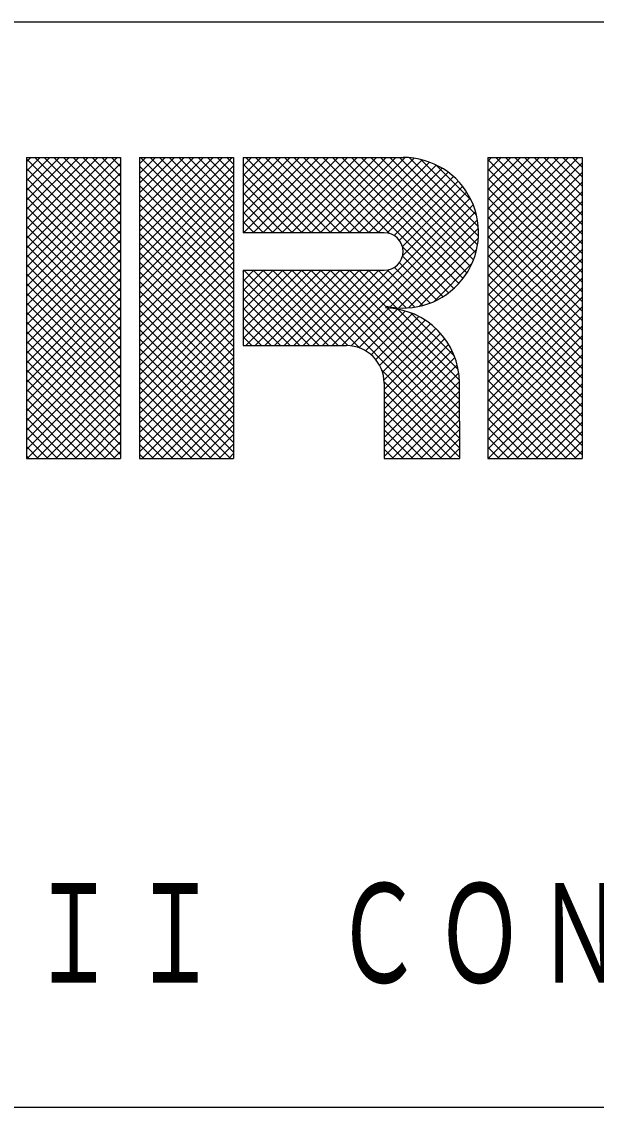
# Model space of a CAD drawing. Units: millimetres on the paper. Extents: x -138 to 137, y -97 to 95.
# Drawn here: x -49.16 to -40.7, y -94.95 to -78.95 of the extents above; entities that cross this region are included whole.
import ezdxf

# ---------------------------------------------------------------- set-up
doc = ezdxf.new("R2010")
doc.units = ezdxf.units.MM
doc.layers.add('F-3_太線２', color=7, linetype='Continuous')
doc.layers.add('F-5_固定文字', color=7, linetype='Continuous')
doc.styles.add('ＭＳ ゴシック', font='')
doc.styles.get('ＭＳ ゴシック').set_extended_font_data('MS Gothic')

msp = doc.modelspace()

# ---------------------------------------------------------------- linework, layer by layer
at = {"layer": 'F-3_太線２', "color": 3}
for p, q in [((-137.533, -78.95), (137.467, -78.95)), ((-137.533, -94.95), (137.467, -94.95))]:
    msp.add_line(p, q, dxfattribs=at)
at = {"layer": 'F-5_固定文字'}
for p, q in [((-49.095, -81.013), (-49.032, -80.95)), ((-49.095, -81.154), (-48.891, -80.95)), ((-49.095, -81.296), (-48.749, -80.95)), ((-49.095, -81.437), (-48.608, -80.95)), ((-49.095, -81.579), (-48.466, -80.95)), ((-49.095, -81.72), (-48.325, -80.95)), ((-49.095, -81.862), (-48.184, -80.95)), ((-49.095, -82.003), (-48.042, -80.95)), ((-49.095, -82.144), (-47.901, -80.95)), ((-49.095, -82.286), (-47.759, -80.95)), ((-49.095, -80.95), (-47.708, -80.95)), ((-49.095, -80.95), (-49.095, -85.386)), ((-48.974, -80.95), (-47.708, -82.216)), ((-48.833, -80.95), (-47.708, -82.075)), ((-48.692, -80.95), (-47.708, -81.933)), ((-48.55, -80.95), (-47.708, -81.792)), ((-48.409, -80.95), (-47.708, -81.651)), ((-48.267, -80.95), (-47.708, -81.509)), ((-48.126, -80.95), (-47.708, -81.368)), ((-47.984, -80.95), (-47.708, -81.226)), ((-47.843, -80.95), (-47.708, -81.085)), ((-47.708, -80.95), (-47.708, -85.386)), ((-47.431, -81.046), (-47.337, -80.952)), ((-47.431, -81.187), (-47.195, -80.952)), ((-47.431, -81.328), (-47.054, -80.952)), ((-47.431, -81.47), (-46.913, -80.952)), ((-47.431, -81.611), (-46.771, -80.952)), ((-47.431, -81.753), (-46.63, -80.952)), ((-47.431, -81.894), (-46.488, -80.952)), ((-47.431, -82.036), (-46.347, -80.952)), ((-47.431, -82.177), (-46.206, -80.952)), ((-47.431, -82.318), (-46.064, -80.952)), ((-47.431, -80.952), (-46.044, -80.952)), ((-47.431, -80.952), (-47.431, -85.388)), ((-47.417, -80.952), (-46.044, -82.325)), ((-47.275, -80.952), (-46.044, -82.184)), ((-47.134, -80.952), (-46.044, -82.042)), ((-46.993, -80.952), (-46.044, -81.901)), ((-46.851, -80.952), (-46.044, -81.759)), ((-46.71, -80.952), (-46.044, -81.618)), ((-46.568, -80.952), (-46.044, -81.477)), ((-46.427, -80.952), (-46.044, -81.335)), ((-46.286, -80.952), (-46.044, -81.194)), ((-46.144, -80.952), (-46.044, -81.052)), ((-46.044, -80.95), (-46.044, -85.388)), ((-45.905, -81.076), (-45.779, -80.95)), ((-45.905, -81.217), (-45.638, -80.95)), ((-45.905, -81.359), (-45.497, -80.95)), ((-45.905, -81.5), (-45.355, -80.95)), ((-45.905, -81.641), (-45.214, -80.95)), ((-45.905, -81.783), (-45.072, -80.95)), ((-45.905, -81.924), (-44.931, -80.95)), ((-45.905, -80.95), (-43.547, -80.95)), ((-45.905, -80.95), (-45.905, -82.06)), ((-45.899, -82.06), (-44.789, -80.95)), ((-45.863, -80.95), (-44.754, -82.06)), ((-45.758, -82.06), (-44.648, -80.95)), ((-45.722, -80.95), (-44.612, -82.06)), ((-45.616, -82.06), (-44.507, -80.95)), ((-45.58, -80.95), (-44.471, -82.06)), ((-45.475, -82.06), (-44.365, -80.95)), ((-45.439, -80.95), (-44.329, -82.06)), ((-45.333, -82.06), (-44.224, -80.95)), ((-45.297, -80.95), (-44.188, -82.06)), ((-45.192, -82.06), (-44.082, -80.95)), ((-45.156, -80.95), (-44.046, -82.06)), ((-45.05, -82.06), (-43.941, -80.95)), ((-45.015, -80.95), (-43.905, -82.06)), ((-44.909, -82.06), (-43.799, -80.95)), ((-44.873, -80.95), (-43.755, -82.069)), ((-44.768, -82.06), (-43.658, -80.95)), ((-44.732, -80.95), (-42.801, -82.881)), ((-44.626, -82.06), (-43.517, -80.95)), ((-44.59, -80.95), (-42.73, -82.81)), ((-44.449, -80.95), (-42.666, -82.733)), ((-44.307, -80.95), (-42.608, -82.65)), ((-44.166, -80.95), (-42.557, -82.559)), ((-44.025, -80.95), (-42.513, -82.462)), ((-43.883, -80.95), (-42.478, -82.355)), ((-43.742, -80.95), (-42.452, -82.239)), ((-43.6, -80.95), (-42.439, -82.111)), ((-43.455, -80.954), (-42.442, -81.967)), ((-42.299, -81.005), (-42.246, -80.952)), ((-42.299, -81.147), (-42.104, -80.952)), ((-42.299, -81.288), (-41.963, -80.952)), ((-42.299, -81.429), (-41.821, -80.952)), ((-42.299, -81.571), (-41.68, -80.952)), ((-42.299, -81.712), (-41.539, -80.952)), ((-42.299, -81.854), (-41.397, -80.952)), ((-42.299, -81.995), (-41.256, -80.952)), ((-42.299, -82.137), (-41.114, -80.952)), ((-42.299, -82.278), (-40.973, -80.952)), ((-42.299, -80.952), (-40.912, -80.952)), ((-42.184, -80.952), (-40.912, -82.224)), ((-42.043, -80.952), (-40.912, -82.083)), ((-41.901, -80.952), (-40.912, -81.941)), ((-41.76, -80.952), (-40.912, -81.8)), ((-41.619, -80.952), (-40.912, -81.658)), ((-41.477, -80.952), (-40.912, -81.517)), ((-41.336, -80.952), (-40.912, -81.376)), ((-41.194, -80.952), (-40.912, -81.234)), ((-41.053, -80.952), (-40.912, -81.093)), ((-40.912, -80.952), (-40.912, -85.388)), ((-49.095, -80.971), (-47.708, -82.358)), ((-49.095, -82.427), (-47.708, -81.04)), ((-49.095, -81.112), (-47.708, -82.499)), ((-47.431, -82.46), (-46.044, -81.073)), ((-47.431, -81.08), (-46.044, -82.466)), ((-45.905, -81.049), (-44.895, -82.06)), ((-44.485, -82.06), (-43.387, -80.962)), ((-44.343, -82.06), (-43.269, -80.985)), ((-44.202, -82.06), (-43.162, -81.019)), ((-44.06, -82.06), (-43.062, -81.062)), ((-43.919, -82.06), (-42.971, -81.111)), ((-43.286, -80.981), (-42.469, -81.799)), ((-43.067, -81.06), (-42.547, -81.579)), ((-42.299, -80.979), (-40.912, -82.366)), ((-42.299, -82.419), (-40.912, -81.032)), ((-42.299, -81.12), (-40.912, -82.507)), ((-49.095, -82.569), (-47.708, -81.182)), ((-49.095, -81.254), (-47.708, -82.641)), ((-47.431, -82.601), (-46.044, -81.214)), ((-47.431, -81.221), (-46.044, -82.608)), ((-45.905, -81.191), (-45.036, -82.06)), ((-43.781, -82.063), (-42.886, -81.168)), ((-43.678, -82.101), (-42.808, -81.232)), ((-42.299, -82.561), (-40.912, -81.174)), ((-42.299, -81.261), (-40.912, -82.648)), ((-49.095, -82.71), (-47.708, -81.323)), ((-49.095, -81.395), (-47.708, -82.782)), ((-47.431, -82.743), (-46.044, -81.356)), ((-47.431, -81.362), (-46.044, -82.749)), ((-45.905, -81.332), (-45.178, -82.06)), ((-43.604, -82.169), (-42.737, -81.302)), ((-43.557, -82.263), (-42.672, -81.378)), ((-42.299, -82.702), (-40.912, -81.315)), ((-42.299, -81.403), (-40.912, -82.79)), ((-49.095, -82.851), (-47.708, -81.465)), ((-49.095, -81.536), (-47.708, -82.923)), ((-47.431, -82.884), (-46.044, -81.497)), ((-47.431, -81.504), (-46.044, -82.891)), ((-45.905, -81.474), (-45.319, -82.06)), ((-44.735, -83.724), (-42.561, -81.55)), ((-43.555, -82.403), (-42.613, -81.461)), ((-42.299, -82.844), (-40.912, -81.457)), ((-42.299, -81.544), (-40.912, -82.931)), ((-42.299, -82.985), (-40.912, -81.598)), ((-49.095, -82.993), (-47.708, -81.606)), ((-49.095, -81.678), (-47.708, -83.065)), ((-49.095, -83.134), (-47.708, -81.747)), ((-47.431, -83.026), (-46.044, -81.639)), ((-47.431, -81.645), (-46.044, -83.032)), ((-45.905, -81.615), (-45.461, -82.06)), ((-45.905, -81.757), (-45.602, -82.06)), ((-44.593, -83.724), (-42.517, -81.648)), ((-44.452, -83.724), (-42.481, -81.753)), ((-42.299, -81.686), (-40.912, -83.073)), ((-42.299, -83.127), (-40.912, -81.74)), ((-49.095, -81.819), (-47.708, -83.206)), ((-49.095, -83.276), (-47.708, -81.889)), ((-47.431, -83.167), (-46.044, -81.78)), ((-47.431, -81.787), (-46.044, -83.174)), ((-45.905, -81.898), (-45.744, -82.06)), ((-43.739, -83.152), (-42.454, -81.868)), ((-42.299, -81.827), (-40.912, -83.214)), ((-42.299, -83.268), (-40.912, -81.881)), ((-49.095, -81.961), (-47.708, -83.348)), ((-49.095, -83.417), (-47.708, -82.03)), ((-47.431, -83.308), (-46.044, -81.921)), ((-47.431, -81.928), (-46.044, -83.315)), ((-47.431, -83.45), (-46.044, -82.063)), ((-47.431, -82.07), (-46.044, -83.456)), ((-45.905, -82.039), (-45.885, -82.06)), ((-43.825, -82.06), (-45.905, -82.06)), ((-43.613, -83.167), (-42.44, -81.994)), ((-42.299, -81.969), (-40.912, -83.355)), ((-42.299, -83.409), (-40.912, -82.022)), ((-49.095, -82.102), (-47.708, -83.489)), ((-49.095, -83.559), (-47.708, -82.172)), ((-47.431, -83.591), (-46.044, -82.204)), ((-47.431, -82.211), (-46.044, -83.598)), ((-43.47, -83.166), (-42.44, -82.137)), ((-42.299, -82.11), (-40.912, -83.497)), ((-42.299, -83.551), (-40.912, -82.164)), ((-49.095, -82.244), (-47.708, -83.63)), ((-49.095, -83.7), (-47.708, -82.313)), ((-49.095, -82.385), (-47.708, -83.772)), ((-47.431, -83.733), (-46.044, -82.346)), ((-47.431, -82.352), (-46.044, -83.739)), ((-43.556, -82.267), (-42.878, -82.945)), ((-43.305, -83.142), (-42.465, -82.302)), ((-42.299, -82.251), (-40.912, -83.638)), ((-42.299, -83.692), (-40.912, -82.305)), ((-42.299, -82.393), (-40.912, -83.78)), ((-49.095, -83.841), (-47.708, -82.455)), ((-49.095, -82.526), (-47.708, -83.913)), ((-47.431, -83.874), (-46.044, -82.487)), ((-47.431, -82.494), (-46.044, -83.881)), ((-43.603, -82.503), (-43.053, -83.053)), ((-43.557, -82.408), (-42.962, -83.002)), ((-43.093, -83.072), (-42.535, -82.514)), ((-42.299, -83.834), (-40.912, -82.447)), ((-42.299, -82.534), (-40.912, -83.921)), ((-49.095, -83.983), (-47.708, -82.596)), ((-49.095, -82.668), (-47.708, -84.055)), ((-47.431, -84.015), (-46.044, -82.629)), ((-47.431, -82.635), (-46.044, -84.022)), ((-45.905, -82.631), (-45.888, -82.614)), ((-45.905, -82.773), (-45.747, -82.614)), ((-45.905, -82.914), (-45.605, -82.614)), ((-45.905, -83.056), (-45.464, -82.614)), ((-45.905, -83.197), (-45.322, -82.614)), ((-45.905, -83.338), (-45.181, -82.614)), ((-45.905, -83.48), (-45.04, -82.614)), ((-45.905, -83.621), (-44.898, -82.614)), ((-45.905, -82.614), (-45.905, -83.724)), ((-45.905, -82.614), (-43.825, -82.614)), ((-45.896, -82.614), (-44.786, -83.724)), ((-45.866, -83.724), (-44.757, -82.614)), ((-45.754, -82.614), (-44.645, -83.724)), ((-45.725, -83.724), (-44.615, -82.614)), ((-45.613, -82.614), (-44.503, -83.724)), ((-45.583, -83.724), (-44.474, -82.614)), ((-45.472, -82.614), (-44.362, -83.724)), ((-45.442, -83.724), (-44.332, -82.614)), ((-45.33, -82.614), (-44.184, -83.761)), ((-45.301, -83.724), (-44.191, -82.614)), ((-45.189, -82.614), (-42.716, -85.087)), ((-45.159, -83.724), (-44.05, -82.614)), ((-45.047, -82.614), (-42.716, -84.945)), ((-45.018, -83.724), (-43.908, -82.614)), ((-44.906, -82.614), (-42.717, -84.803)), ((-44.876, -83.724), (-43.759, -82.606)), ((-44.764, -82.614), (-42.717, -84.661)), ((-44.623, -82.614), (-42.718, -84.52)), ((-44.482, -82.614), (-42.718, -84.378)), ((-44.34, -82.614), (-42.719, -84.235)), ((-44.199, -82.614), (-43.649, -83.164)), ((-44.057, -82.614), (-43.503, -83.168)), ((-43.916, -82.614), (-43.375, -83.156)), ((-43.778, -82.61), (-43.258, -83.131)), ((-43.676, -82.571), (-43.151, -83.096)), ((-42.299, -83.975), (-40.912, -82.588)), ((-42.299, -82.676), (-40.912, -84.063)), ((-49.095, -84.124), (-47.708, -82.737)), ((-49.095, -82.809), (-47.708, -84.196)), ((-49.095, -84.266), (-47.708, -82.879)), ((-47.431, -84.157), (-46.044, -82.77)), ((-47.431, -82.777), (-46.044, -84.164)), ((-45.905, -82.747), (-44.928, -83.724)), ((-42.299, -84.116), (-40.912, -82.729)), ((-42.299, -82.817), (-40.912, -84.204)), ((-42.299, -84.258), (-40.912, -82.871)), ((-49.095, -82.951), (-47.708, -84.338)), ((-49.095, -84.407), (-47.708, -83.02)), ((-47.431, -84.298), (-46.044, -82.911)), ((-47.431, -82.918), (-46.044, -84.305)), ((-45.905, -82.888), (-45.069, -83.724)), ((-45.905, -83.029), (-45.211, -83.724)), ((-42.299, -82.958), (-40.912, -84.345)), ((-42.299, -84.399), (-40.912, -83.012)), ((-49.095, -83.092), (-47.708, -84.479)), ((-49.095, -84.549), (-47.708, -83.162)), ((-47.431, -84.44), (-46.044, -83.053)), ((-47.431, -83.059), (-46.044, -84.446)), ((-47.431, -84.581), (-46.044, -83.194)), ((-45.905, -83.171), (-45.352, -83.724)), ((-44.315, -83.728), (-43.758, -83.171)), ((-44.2, -83.755), (-43.632, -83.187)), ((-43.625, -83.188), (-42.737, -84.076)), ((-42.299, -83.1), (-40.912, -84.487)), ((-42.299, -84.541), (-40.912, -83.154)), ((-49.095, -83.233), (-47.708, -84.62)), ((-49.095, -84.69), (-47.708, -83.303)), ((-47.431, -83.201), (-46.044, -84.588)), ((-47.431, -84.723), (-46.044, -83.336)), ((-47.431, -83.342), (-46.044, -84.729)), ((-45.905, -83.312), (-45.493, -83.724)), ((-44.103, -83.799), (-43.517, -83.214)), ((-44.021, -83.858), (-43.412, -83.25)), ((-43.951, -83.93), (-43.316, -83.295)), ((-43.895, -84.015), (-43.226, -83.347)), ((-43.428, -83.244), (-42.793, -83.878)), ((-42.299, -83.241), (-40.912, -84.628)), ((-42.299, -84.682), (-40.912, -83.295)), ((-49.095, -83.375), (-47.708, -84.762)), ((-49.095, -84.831), (-47.708, -83.444)), ((-49.095, -83.516), (-47.708, -84.903)), ((-47.431, -84.864), (-46.044, -83.477)), ((-47.431, -83.484), (-46.044, -84.871)), ((-45.905, -83.454), (-45.635, -83.724)), ((-43.853, -84.115), (-43.144, -83.405)), ((-43.83, -84.233), (-43.068, -83.471)), ((-42.299, -83.383), (-40.912, -84.77)), ((-42.299, -84.824), (-40.912, -83.437)), ((-49.095, -84.973), (-47.708, -83.586)), ((-49.095, -83.658), (-47.708, -85.045)), ((-47.431, -85.005), (-46.044, -83.619)), ((-47.431, -83.625), (-46.044, -85.012)), ((-45.905, -83.595), (-45.776, -83.724)), ((-43.828, -84.373), (-42.998, -83.543)), ((-43.827, -84.513), (-42.935, -83.621)), ((-42.299, -83.524), (-40.912, -84.911)), ((-42.299, -84.965), (-40.912, -83.578)), ((-42.299, -83.666), (-40.912, -85.053)), ((-49.095, -85.114), (-47.708, -83.727)), ((-49.095, -83.799), (-47.708, -85.186)), ((-47.431, -85.147), (-46.044, -83.76)), ((-47.431, -83.767), (-46.044, -85.153)), ((-45.905, -83.724), (-44.383, -83.724)), ((-43.827, -84.654), (-42.878, -83.706)), ((-43.827, -84.795), (-42.828, -83.797)), ((-42.299, -85.106), (-40.912, -83.719)), ((-42.299, -83.807), (-40.912, -85.194)), ((-49.095, -85.256), (-47.708, -83.869)), ((-49.095, -83.941), (-47.708, -85.328)), ((-47.431, -85.288), (-46.044, -83.901)), ((-47.431, -83.908), (-46.044, -85.295)), ((-43.826, -84.936), (-42.786, -83.897)), ((-42.299, -85.248), (-40.912, -83.861)), ((-42.299, -83.948), (-40.912, -85.335)), ((-49.095, -84.082), (-47.791, -85.386)), ((-49.084, -85.386), (-47.708, -84.01)), ((-48.943, -85.386), (-47.708, -84.152)), ((-47.431, -84.049), (-46.092, -85.388)), ((-47.389, -85.388), (-46.044, -84.043)), ((-43.865, -84.079), (-42.716, -85.229)), ((-43.826, -85.077), (-42.753, -84.005)), ((-43.825, -85.218), (-42.73, -84.123)), ((-42.299, -84.09), (-41.001, -85.388)), ((-42.298, -85.388), (-40.912, -84.002)), ((-42.157, -85.388), (-40.912, -84.144)), ((-49.095, -84.223), (-47.932, -85.386)), ((-48.802, -85.386), (-47.708, -84.293)), ((-47.431, -84.191), (-46.233, -85.388)), ((-47.248, -85.388), (-46.044, -84.184)), ((-43.829, -84.257), (-42.715, -85.371)), ((-43.828, -84.277), (-43.825, -85.388)), ((-43.825, -85.359), (-42.719, -84.253)), ((-42.299, -84.231), (-41.142, -85.388)), ((-42.015, -85.388), (-40.912, -84.285)), ((-49.095, -84.365), (-48.074, -85.386)), ((-48.66, -85.386), (-47.708, -84.434)), ((-47.431, -84.332), (-46.375, -85.388)), ((-47.431, -84.474), (-46.516, -85.388)), ((-47.106, -85.388), (-46.044, -84.326)), ((-46.965, -85.388), (-46.044, -84.467)), ((-43.828, -84.4), (-42.839, -85.388)), ((-43.712, -85.388), (-42.718, -84.394)), ((-42.299, -84.373), (-41.283, -85.388)), ((-41.874, -85.388), (-40.912, -84.427)), ((-49.095, -84.506), (-48.215, -85.386)), ((-48.519, -85.386), (-47.708, -84.576)), ((-47.431, -84.615), (-46.658, -85.388)), ((-46.823, -85.388), (-46.044, -84.608)), ((-43.827, -84.541), (-42.981, -85.388)), ((-43.571, -85.388), (-42.718, -84.535)), ((-42.299, -84.514), (-41.425, -85.388)), ((-41.732, -85.388), (-40.912, -84.568)), ((-49.095, -84.648), (-48.356, -85.386)), ((-49.095, -84.789), (-48.498, -85.386)), ((-48.377, -85.386), (-47.708, -84.717)), ((-47.431, -84.757), (-46.799, -85.388)), ((-46.682, -85.388), (-46.044, -84.75)), ((-43.827, -84.683), (-43.122, -85.388)), ((-43.429, -85.388), (-42.717, -84.676)), ((-42.299, -84.656), (-41.566, -85.388)), ((-42.299, -84.797), (-41.708, -85.388)), ((-41.591, -85.388), (-40.912, -84.709)), ((-49.095, -84.931), (-48.639, -85.386)), ((-48.236, -85.386), (-47.708, -84.859)), ((-47.431, -84.898), (-46.94, -85.388)), ((-46.541, -85.388), (-46.044, -84.891)), ((-43.826, -84.825), (-43.263, -85.388)), ((-43.288, -85.388), (-42.717, -84.817)), ((-43.146, -85.388), (-42.716, -84.958)), ((-42.299, -84.938), (-41.849, -85.388)), ((-41.449, -85.388), (-40.912, -84.851)), ((-49.095, -85.072), (-48.781, -85.386)), ((-48.094, -85.386), (-47.708, -85)), ((-47.431, -85.039), (-47.082, -85.388)), ((-46.399, -85.388), (-46.044, -85.033)), ((-43.826, -84.967), (-43.405, -85.388)), ((-43.826, -85.109), (-43.546, -85.388)), ((-43.005, -85.388), (-42.716, -85.099)), ((-42.299, -85.08), (-41.991, -85.388)), ((-41.308, -85.388), (-40.912, -84.992)), ((-49.095, -85.213), (-48.922, -85.386)), ((-47.953, -85.386), (-47.708, -85.142)), ((-47.431, -85.181), (-47.223, -85.388)), ((-46.258, -85.388), (-46.044, -85.174)), ((-43.825, -85.251), (-43.688, -85.388)), ((-42.864, -85.388), (-42.716, -85.24)), ((-42.299, -85.221), (-42.132, -85.388)), ((-41.167, -85.388), (-40.912, -85.134)), ((-41.025, -85.388), (-40.912, -85.275)), ((-49.095, -85.355), (-49.064, -85.386)), ((-49.095, -85.386), (-47.708, -85.386)), ((-47.812, -85.386), (-47.708, -85.283)), ((-47.431, -85.322), (-47.365, -85.388)), ((-47.431, -85.388), (-46.044, -85.388)), ((-46.116, -85.388), (-46.044, -85.316)), ((-42.722, -85.388), (-42.715, -85.381)), ((-42.299, -85.363), (-42.273, -85.388))]:
    msp.add_line(p, q, dxfattribs=at)
for points in [[(-42.299, -80.952), (-42.299, -85.388), (-40.912, -85.388)], [(-43.825, -85.388), (-42.715, -85.388), (-42.719, -84.275)]]:
    msp.add_lwpolyline(points, dxfattribs=at)
for centre, radius, start, end in [((-43.547, -82.06), 1.11, 256.8561, 90), ((-43.825, -82.337), 0.277, 270, 90), ((-43.828, -84.279), 1.11, 0.1797, 88.8778), ((-44.383, -84.279), 0.555, 0.1797, 90)]:
    msp.add_arc(centre, radius, start, end, dxfattribs=at)

# ---------------------------------------------------------------- texts
at = {"layer": 'F-5_固定文字', "color": 4, "insert": (-53.533, -93.328), "char_height": 1.466, "attachment_point": 7, "style": 'ＭＳ ゴシック'}
msp.add_mtext('\\T1.15;\\W0.65;ＫＩＲＩＩ\u3000ＣＯＮＳＴＲＵＣＴＩＯＮ\u3000ＭＡＴＥＲＩＡＬＳ\u3000ＣＯ．，ＬＴＤ．', dxfattribs=at)

doc.saveas('drawing.dxf')
